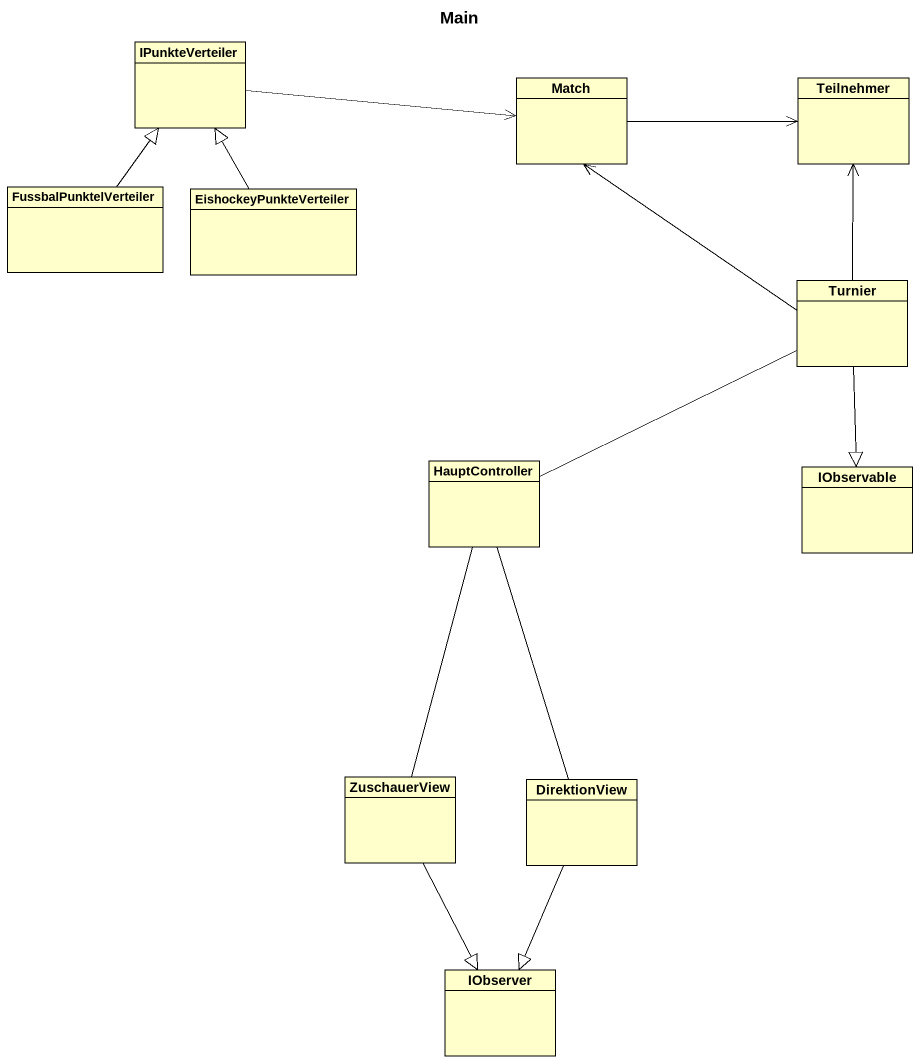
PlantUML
@startuml
title Main
hide circle
hide empty members
class IPunkteVerteiler
class Match
class Teilnehmer
class FussbalPunktelVerteiler
class EishockeyPunkteVerteiler
class Turnier
class HauptController
class IObservable
class ZuschauerView
class DirektionView
class IObserver
IPunkteVerteiler -right-> Match
Match -right-> Teilnehmer
FussbalPunktelVerteiler -up-|> IPunkteVerteiler
EishockeyPunkteVerteiler -up-|> IPunkteVerteiler
Turnier -up-> Match
Turnier -up-> Teilnehmer
Turnier -left- HauptController
Turnier --|> IObservable
ZuschauerView -up- HauptController
ZuschauerView --|> IObserver
DirektionView -up- HauptController
DirektionView --|> IObserver
@enduml
